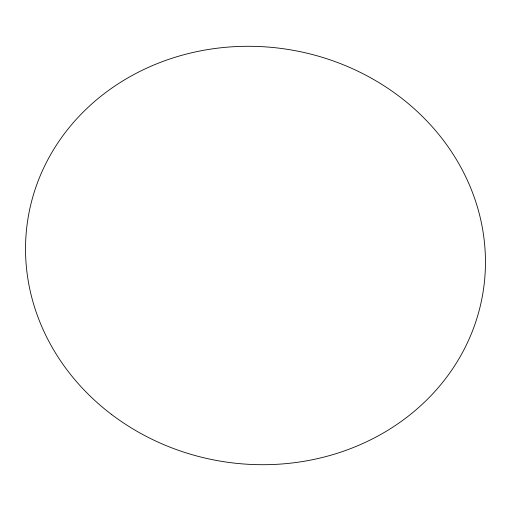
<?xml version="1.0" encoding="UTF-8"?>
<svg xmlns="http://www.w3.org/2000/svg" width="511" height="511" viewBox="0 0 511 511"><rect width="100%" height="100%" fill="white"/><g stroke="black" fill="none" stroke-linecap="round" stroke-linejoin="round"><path stroke-width="0.77" d="M111.455 414.376A230.499 208.622 9.2 0 0 482.761 293.934A230.499 208.622 9.2 0 0 172.258 58.184A230.499 208.622 9.2 0 0 111.455 414.376"/></g></svg>
